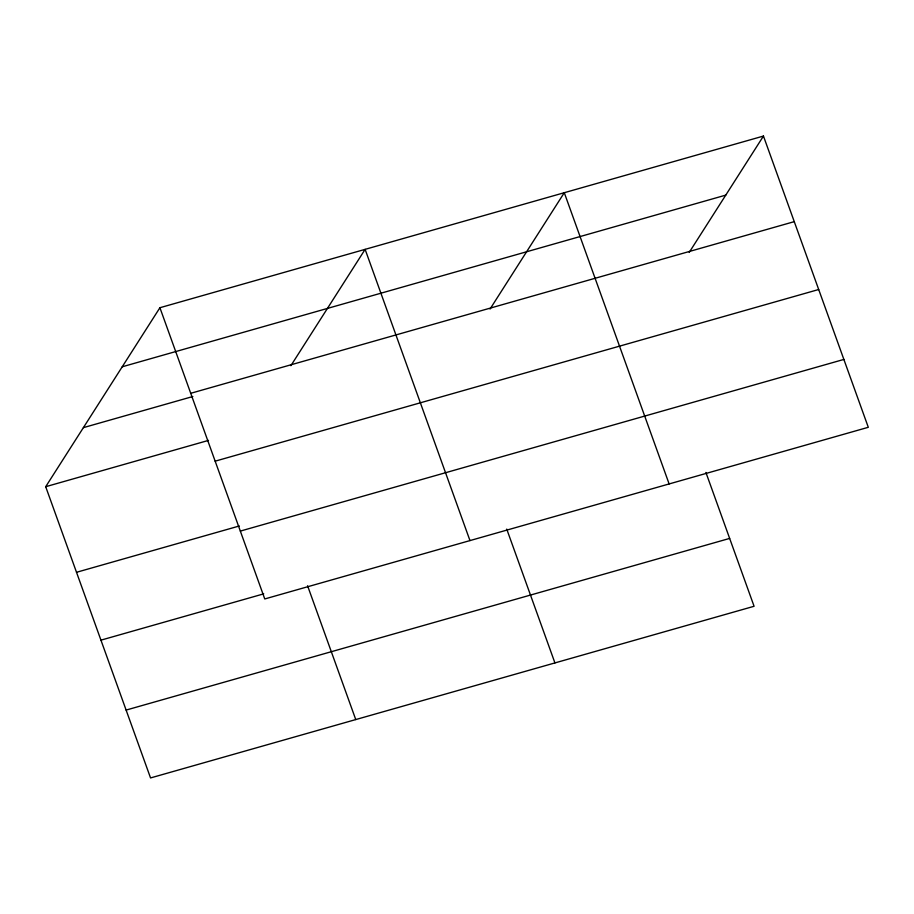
<?xml version="1.0" encoding="UTF-8"?>
<svg xmlns="http://www.w3.org/2000/svg" width="914" height="914" viewBox="0 0 914 914"><rect width="100%" height="100%" fill="white"/><g stroke="black" fill="none" stroke-linecap="round" stroke-linejoin="round"><path stroke-width="1.37" d="M705.905 472.447L754.084 606.279L150.547 777.94L45.7 486.705L159.916 307.721L763.453 136.06L868.3 427.295L264.763 598.956L159.916 307.721M290.88 365.691L365.12 249.362L469.967 540.585M490.041 309.046L564.281 192.705L669.128 483.94M689.213 252.401L763.453 136.06M122.225 366.788L725.762 195.128M190.729 393.306L794.266 221.645M83.391 427.638L192.831 396.516M45.7 486.705L208.495 440.399M215.156 461.17L818.693 289.51M76.513 572.29L239.308 525.984M240.336 531.091L843.862 359.431M100.94 640.154L263.735 593.849M126.121 710.075L729.658 538.415M506.733 529.103L554.924 662.924M307.572 585.748L355.752 719.569"/></g></svg>
